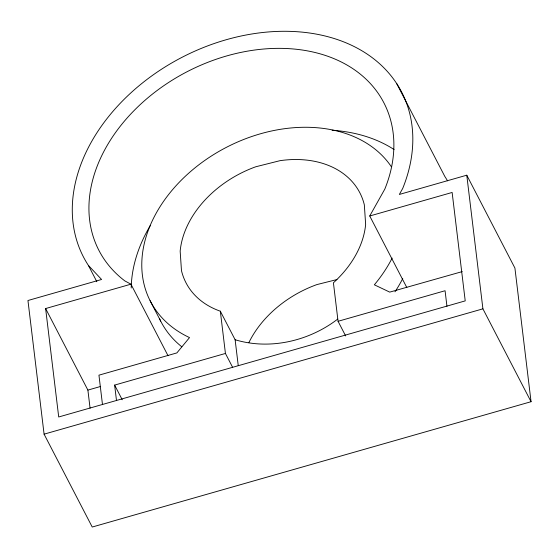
<?xml version="1.0" encoding="UTF-8"?>
<svg xmlns="http://www.w3.org/2000/svg" width="559" height="559" viewBox="0 0 559 559"><rect width="100%" height="100%" fill="white"/><g stroke="black" fill="none" stroke-linecap="round" stroke-linejoin="round"><path stroke-width="0.84" d="M406.812 287.536L369.73 215.991L384.816 189.096A160.461 118.117 -27.4 0 0 214.537 59.82A160.461 118.117 -27.4 0 0 124.846 280.911L130.946 284.182L168.028 355.727M337.685 319.105C309.127 341.039 269.997 350.29 235.122 339.746L220.33 311.202A97.881 72.055 -27.4 0 1 181.472 270.633L180.166 251.138A97.881 72.055 -27.4 0 1 255.812 166.757L280.059 160.664A97.881 72.055 -27.4 0 1 364.335 204.867L365.642 224.362A97.881 72.055 -27.4 0 1 333.416 282.791L338.062 321.292L345.658 335.945M88.413 265.448L101.584 279.479L27.95 300.511L44.084 434.161L92.228 527.032L531.05 401.711L514.916 268.061L466.772 175.191L399.343 194.448L402.704 188.453A179.187 131.903 -27.4 0 0 234.689 37.481A179.187 131.903 -27.4 0 0 88.413 265.448L96.833 281.701M369.73 215.991L452.133 192.457L465.221 300.882L58.709 416.979L45.621 308.547L130.946 284.182M45.621 308.547L87.889 390.091L100.438 386.514M116.51 400.642L114.63 385.095L225.431 353.456L232.628 367.333M338.062 321.292L445.076 290.729L446.948 306.276M44.084 434.161L482.913 308.841L531.05 401.711M462.23 271.604L389.728 292.119L374.348 284.804A138.164 101.703 -27.4 0 0 392.145 258.09M336.965 279.549L316.897 284.587A97.881 72.055 -27.4 0 0 248.902 342.569M396.687 83.577L444.824 176.448A179.187 131.903 -27.4 0 1 447.528 180.83M150.078 300.651L160.678 321.104M114.63 385.095L122.225 399.748M466.772 175.191L482.913 308.841M235.122 339.746L238.246 365.614M220.33 311.202L225.431 353.456M102.493 404.625L98.943 375.166L176.868 352.911L189.529 337.587A138.164 101.703 -27.4 0 1 191.982 170.334A138.164 101.703 -27.4 0 1 391.272 166.624M87.889 390.091L90.069 408.168M402.746 278.543A138.164 101.703 -27.4 0 1 394.989 291.819M181.787 346.783A138.164 101.703 -27.4 0 1 159.567 318.805M131.204 287.99A160.461 118.117 -27.4 0 1 150.224 225.689M332.13 130.254A160.461 118.117 -27.4 0 1 394.102 149.553"/></g></svg>
